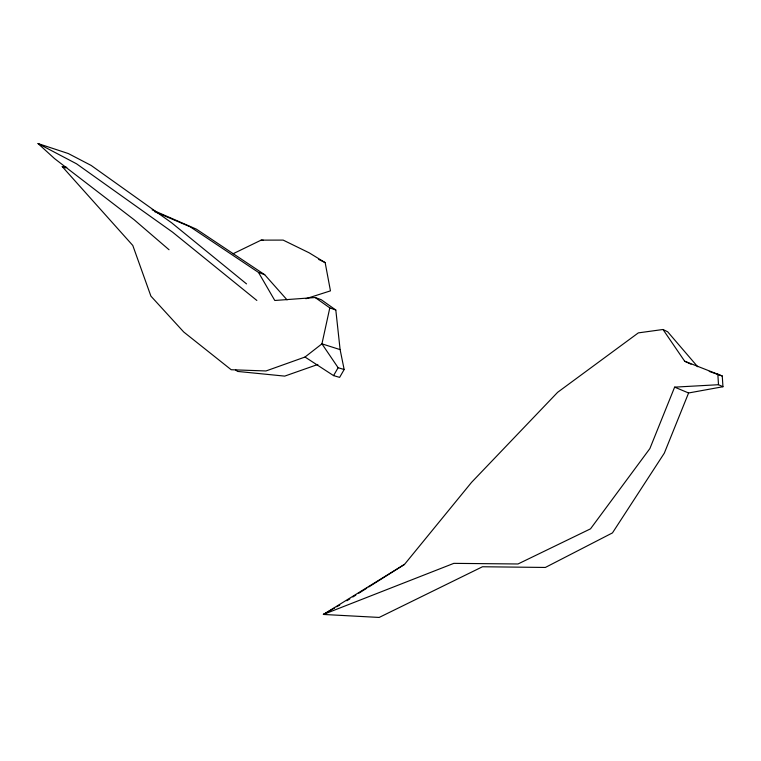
<?xml version="1.0" encoding="UTF-8"?>
<svg xmlns="http://www.w3.org/2000/svg" width="761" height="761" viewBox="0 0 761 761"><rect width="100%" height="100%" fill="white"/><g stroke="black" fill="none" stroke-linecap="round" stroke-linejoin="round"><path stroke-width="1.14" d="M154.626 211.634L190.183 226.797L258.521 272.448L274.788 300.481L315.178 297.522L329.798 307.891L321.941 343.848L305.018 357.033L265.989 370.959L231.192 369.732L183.724 331.996L150.906 296.124L132.794 245.461L62.25 166.611L66.797 167.344M722.95 386.731L718.498 384.714L674.636 387.14L649.875 448.581L590.517 528.838L518.003 563.977L453.822 563.359L323.377 614.45L379.178 617.437L482.484 566.755L545.352 567.449L612.453 532.909L664.315 453.147L688.591 392.98L722.95 386.731L722.265 376.001L684.672 361.228L663.012 329.494L638.336 332.88L557.67 392.286L471.554 482.36L404.51 564.396L368.724 586.969M333.556 375.611L338.122 367.715L321.941 343.848L340.11 349.613L344.162 369.523L339.625 377.37L333.556 375.611L305.018 357.033M346.854 600.762L349.841 598.888M352.819 597.005L355.806 595.121M358.783 593.238L366.735 588.224M404.51 564.396L323.377 614.45L334.65 607.953M336.704 606.774L339.777 605.005M233.094 253.736L261.137 240.134L283.14 240.096L309.137 252.804L325.156 262.602L330.455 290.864L305.884 298.721M317.851 364.462L284.709 376.115L237.537 371.425L235.672 369.951M261.137 240.134L263.392 240.257M338.122 367.715L344.162 369.523M169.047 249.751L134.193 219.786L54.545 158.592L38.05 143.563L68.3 153.541L91.149 165.441L171.625 222.792L246.516 283.882M709.262 371.425L722.265 376.001M329.798 307.891L335.81 310.022L340.11 349.613M315.178 297.522L321.228 299.701L335.81 310.022M258.521 272.448L264.695 274.702L287.059 299.872M62.25 166.611L65.57 167.905M674.636 387.14L688.591 392.98M152.171 209.865L196.462 229.194L264.695 274.702M684.672 361.228L691.026 364.177M318.754 259.472L325.156 262.602M663.012 329.494L667.701 331.815L697.666 366.726M38.05 143.563L76.528 163.796L172.604 232.181L256.847 300.452M717.823 373.917L718.498 384.714"/></g></svg>
